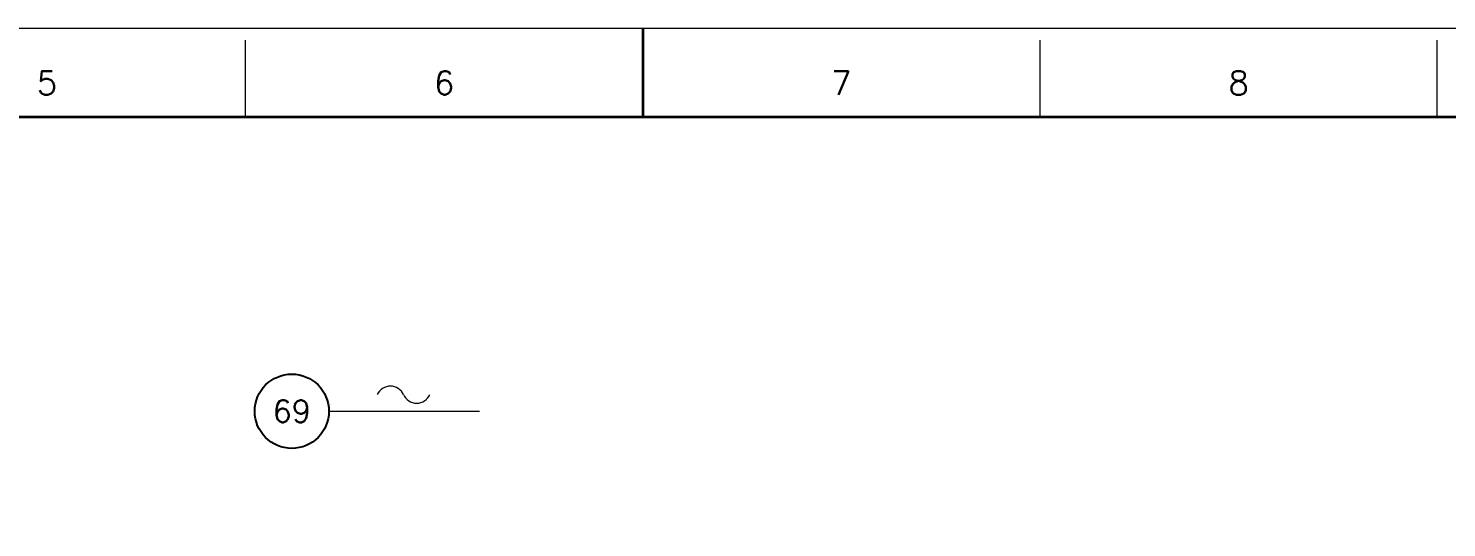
# Model space of a CAD drawing. Header units: millimetres. Extents: x 0 to 6626, y -38 to 4663.
# Drawn here: x 2588 to 4500, y 3991 to 4663 of the extents above; entities that cross this region are included whole.
import ezdxf
from ezdxf.entities.mleader import LeaderData, LeaderLine
from ezdxf.enums import TextEntityAlignment as Align
from ezdxf.math import Vec2, Vec3

# ---------------------------------------------------------------- set-up
doc = ezdxf.new("R2010")
doc.units = ezdxf.units.MM
doc.header["$LTSCALE"] = 3.2
doc.layers.add('08_DIM', color=3, linetype='Continuous', lineweight=13)
doc.layers.add('90_FRAME', color=5, linetype='Continuous', lineweight=35)
doc.layers.add('91_BLANK', color=5, linetype='Continuous', lineweight=0, plot=False)
doc.styles.add('KSS_TXT', font='txt.shx', dxfattribs={"bigfont": 'extfont2.shx'})
doc.styles.get("Standard").update_dxf_attribs({"font": 'txt.shx', "bigfont": 'extfont2.shx'})

# ---------------------------------------------------------------- blocks, each defined once
blk = doc.blocks.new('AM_BALLOON1')
at = {"transparency": 16777216}
blk.add_circle((0, 0), 5, dxfattribs=at)
blk.add_attdef('B_NUMBER', text='', height=3, dxfattribs=at).set_placement((0, 0), align=Align.MIDDLE_CENTER)
blk = doc.blocks.new('_OPEN')
at = {"color": 0, "linetype": 'ByBlock'}
for p, q in [((-1, 0.167), (0, 0)), ((0, 0), (-1, -0.167)), ((0, 0), (-1, 0))]:
    blk.add_line(p, q, dxfattribs=at)
blk = doc.blocks.new('p1ba05')
for centre, start, end in [((-2.95, 0.29), 24.2276, 155.5758), ((0, 1.62), 204.2276, 335.5758)]:
    blk.add_arc(centre, 1.62, start, end)

msp = doc.modelspace()

# ---------------------------------------------------------------- linework, layer by layer
at = {"layer": '08_DIM'}
msp.add_line((2993.268, 4147.628), (3196.249, 4147.628), dxfattribs=at)
at = {"layer": '90_FRAME', "color": 4, "lineweight": 13}
for p, q in [((2880.872, 4543.663), (2880.872, 4647.358)), ((3951.807, 4543.663), (3951.807, 4647.358)), ((4487.274, 4543.663), (4487.274, 4647.358))]:
    msp.add_line(p, q, dxfattribs=at)
at = {"layer": '90_FRAME'}
msp.add_line((3416.339, 4663.358), (3416.339, 4543.663), dxfattribs=at)
msp.add_lwpolyline([(310.767, 103.232), (6521.911, 103.232), (6521.911, 4543.663), (310.767, 4543.663)], close=True, dxfattribs=at)
at = {"layer": '91_BLANK'}
msp.add_lwpolyline([(0, 0), (6625.607, 0), (6625.607, 4663.358), (0, 4663.358)], close=True, dxfattribs=at)

# ---------------------------------------------------------------- block references
at = {"layer": '08_DIM', "xscale": 12, "yscale": 12, "zscale": 12}
msp.add_blockref('p1ba05', (3111.558, 4158.569), dxfattribs=at)

# ---------------------------------------------------------------- texts
at = {"layer": '90_FRAME', "color": 0, "lineweight": 13, "style": 'KSS_TXT'}
for s, p in [('5', (2613.138, 4564.317)), ('6', (3148.606, 4564.317)), ('7', (3684.073, 4564.317)), ('8', (4219.54, 4564.317))]:
    msp.add_text(s, height=32, dxfattribs=at).set_placement(p, align=Align.BOTTOM_CENTER)

# ---------------------------------------------------------------- leaders
at = {"layer": '08_DIM'}
ml = msp.add_multileader_block('Standard', dxfattribs=at)
ml.set_content('AM_BALLOON1', color=256, scale=10)
ml.set_attribute('B_NUMBER', '69', width=0)
ml.set_leader_properties(color=256, linetype='ByLayer', lineweight=-1)
ml.set_arrow_properties(name='OPEN')
ml.build(insert=Vec2(0, 0))
ml.multileader.update_dxf_attribs({"leader_type": 0, "has_dogleg": 0, "text_right_attachment_type": 6, "dogleg_length": 0, "arrow_head_size": 20, "scale": 2.5, "block_connection_type": 1})
ctx = ml.context
ctx.base_point, ctx.scale, ctx.char_height, ctx.arrow_head_size, ctx.landing_gap_size, ctx.plane_origin = Vec3(2943.198, 4147.693), 2.5, 40, 20, 20, Vec3(2943.198, 4147.693)
ctx.right_attachment, ctx.attachment_type = 6, 1
ctx.block.insert = Vec3(2943.198, 4147.693)

doc.saveas('drawing.dxf')
